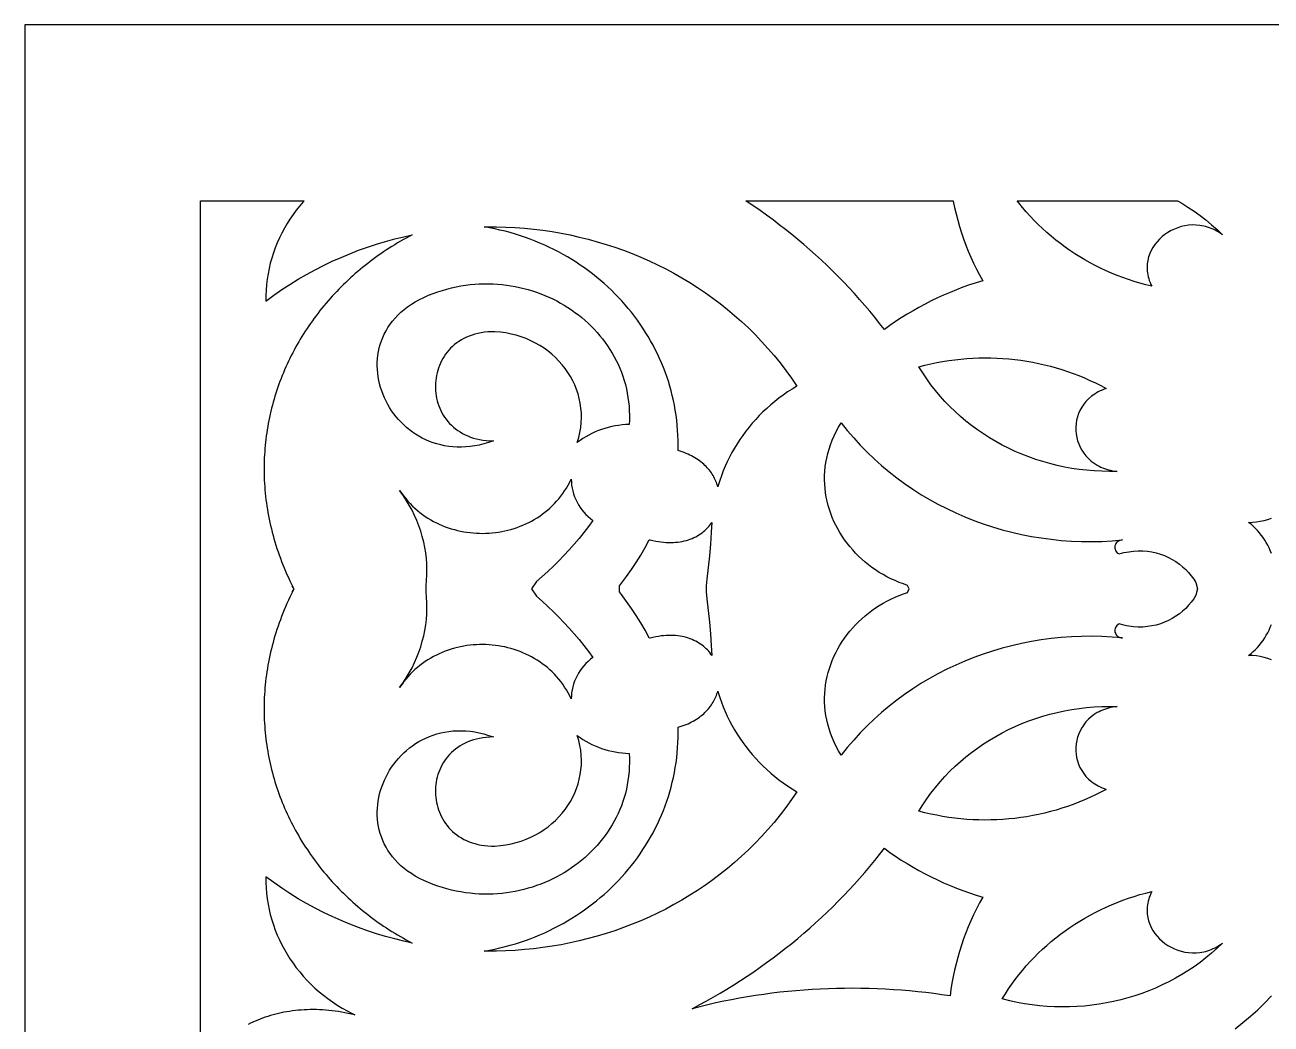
# Model space of a CAD drawing. Extents: x 2430 to 3430, y -1053 to 947.
# Drawn here: x 2429.6 to 2784.1, y 663.4 to 947.5 of the extents above; entities that cross this region are included whole.
import ezdxf

# ---------------------------------------------------------------- set-up
doc = ezdxf.new("R2010")
doc.units = 0
doc.layers.add('LAYER_1', color=18, linetype='CONTINUOUS')

msp = doc.modelspace()

# ---------------------------------------------------------------- linework, layer by layer
at = {"layer": 'LAYER_1'}
for points in [[(2429.56, -1052.54), (3429.56, -1052.54), (3429.56, 947.46), (2429.56, 947.46)], [(2693.66, 897.33), (2694.04, 895.52), (2694.47, 893.71), (2694.95, 891.92), (2695.47, 890.14), (2696.03, 888.37), (2696.63, 886.61), (2697.28, 884.87), (2697.97, 883.14), (2698.71, 881.43), (2699.49, 879.73), (2700.31, 878.04), (2701.17, 876.38), (2702.07, 874.73), (2700.18, 874.15), (2698.29, 873.53), (2696.43, 872.87), (2694.58, 872.17), (2692.76, 871.43), (2690.95, 870.66), (2689.16, 869.84), (2687.4, 868.99), (2685.65, 868.1), (2683.93, 867.17), (2682.23, 866.21), (2680.55, 865.21), (2678.9, 864.17), (2677.27, 863.1), (2675.67, 861.99), (2674.1, 860.85), (2672.73, 862.6), (2671.35, 864.33), (2669.93, 866.04), (2668.5, 867.73), (2667.04, 869.41), (2665.55, 871.06), (2664.05, 872.69), (2662.51, 874.31), (2660.96, 875.9), (2659.38, 877.47), (2657.78, 879.02), (2656.16, 880.55), (2654.52, 882.06), (2652.85, 883.55), (2651.16, 885.02), (2649.45, 886.46), (2647.72, 887.88), (2645.97, 889.28), (2644.19, 890.66), (2642.4, 892.02), (2640.59, 893.35), (2638.75, 894.66), (2636.9, 895.95), (2635.03, 897.21), (2634.64, 897.46), (2693.63, 897.46)], [(2758.68, 896.77), (2760.45, 895.67), (2762.19, 894.51), (2763.89, 893.29), (2765.55, 892.01), (2767.16, 890.67), (2768.73, 889.28), (2770.26, 887.83), (2769.74, 888.19), (2769.23, 888.53), (2768.7, 888.84), (2768.18, 889.12), (2767.65, 889.38), (2767.11, 889.61), (2766.58, 889.82), (2766.04, 890), (2765.49, 890.15), (2764.95, 890.28), (2763.87, 890.47), (2762.78, 890.57), (2761.71, 890.59), (2760.65, 890.51), (2759.6, 890.36), (2758.57, 890.12), (2757.57, 889.81), (2756.6, 889.43), (2755.67, 888.99), (2754.77, 888.47), (2753.92, 887.9), (2753.12, 887.27), (2752.38, 886.58), (2751.69, 885.84), (2751.06, 885.06), (2750.5, 884.23), (2750.02, 883.36), (2749.61, 882.45), (2749.28, 881.51), (2749.04, 880.53), (2748.89, 879.53), (2748.84, 878.51), (2748.88, 877.46), (2748.95, 876.94), (2749.03, 876.4), (2749.15, 875.87), (2749.29, 875.33), (2749.47, 874.78), (2749.67, 874.24), (2749.9, 873.69), (2750.16, 873.15), (2748.47, 873.57), (2746.8, 874.03), (2745.14, 874.52), (2743.51, 875.06), (2741.89, 875.63), (2740.29, 876.25), (2738.71, 876.89), (2737.15, 877.58), (2735.61, 878.3), (2734.09, 879.05), (2732.6, 879.84), (2731.13, 880.67), (2729.68, 881.53), (2728.26, 882.42), (2726.86, 883.34), (2725.49, 884.3), (2724.15, 885.29), (2722.83, 886.31), (2721.54, 887.36), (2720.28, 888.45), (2719.05, 889.56), (2717.85, 890.7), (2716.68, 891.87), (2715.54, 893.07), (2714.44, 894.3), (2713.36, 895.56), (2712.32, 896.84), (2711.84, 897.46), (2757.47, 897.46)], [(2563.76, 890.08), (2566.41, 890), (2569.05, 889.87), (2571.68, 889.67), (2574.31, 889.41), (2576.93, 889.09), (2579.54, 888.7), (2582.14, 888.25), (2584.72, 887.74), (2587.29, 887.17), (2589.84, 886.54), (2592.38, 885.84), (2594.9, 885.08), (2597.4, 884.27), (2599.88, 883.39), (2602.33, 882.45), (2604.76, 881.45), (2607.16, 880.4), (2609.54, 879.28), (2611.89, 878.1), (2614.2, 876.87), (2616.49, 875.57), (2618.74, 874.22), (2620.96, 872.8), (2623.15, 871.33), (2625.29, 869.8), (2627.4, 868.22), (2629.47, 866.57), (2631.49, 864.87), (2633.47, 863.11), (2635.41, 861.3), (2637.3, 859.42), (2639.15, 857.49), (2640.95, 855.51), (2642.69, 853.47), (2644.39, 851.37), (2646.03, 849.22), (2647.62, 847.01), (2649.15, 844.75), (2647.84, 843.94), (2646.56, 843.11), (2645.31, 842.24), (2644.09, 841.33), (2642.91, 840.4), (2641.76, 839.44), (2640.64, 838.45), (2639.55, 837.43), (2638.5, 836.39), (2637.49, 835.31), (2636.51, 834.21), (2635.57, 833.09), (2634.66, 831.94), (2633.79, 830.77), (2632.96, 829.57), (2632.17, 828.36), (2631.41, 827.12), (2630.7, 825.86), (2630.02, 824.59), (2629.38, 823.29), (2628.79, 821.98), (2628.23, 820.65), (2627.72, 819.3), (2627.25, 817.94), (2626.82, 816.56), (2626.71, 816.14), (2626.59, 816.55), (2626.46, 816.95), (2626.31, 817.36), (2626.15, 817.76), (2625.97, 818.16), (2625.78, 818.55), (2625.58, 818.95), (2625.35, 819.33), (2625.12, 819.72), (2624.87, 820.09), (2624.6, 820.46), (2624.32, 820.83), (2624.02, 821.19), (2623.71, 821.55), (2623.38, 821.89), (2623.04, 822.23), (2622.68, 822.57), (2622.3, 822.89), (2621.91, 823.21), (2621.51, 823.52), (2621.08, 823.82), (2620.65, 824.11), (2620.19, 824.39), (2619.72, 824.66), (2619.24, 824.92), (2618.73, 825.17), (2618.22, 825.41), (2617.68, 825.64), (2617.13, 825.86), (2616.56, 826.07), (2615.98, 826.26), (2615.38, 826.44), (2615.4, 827.9), (2615.39, 829.35), (2615.34, 830.8), (2615.26, 832.24), (2615.15, 833.67), (2615, 835.1), (2614.81, 836.51), (2614.6, 837.92), (2614.35, 839.31), (2614.07, 840.7), (2613.75, 842.08), (2613.4, 843.44), (2613.03, 844.8), (2612.62, 846.14), (2612.18, 847.47), (2611.71, 848.79), (2611.2, 850.1), (2610.67, 851.39), (2610.11, 852.67), (2609.52, 853.94), (2608.9, 855.19), (2608.26, 856.43), (2607.58, 857.65), (2606.88, 858.86), (2606.15, 860.05), (2605.39, 861.23), (2604.61, 862.39), (2603.8, 863.53), (2602.97, 864.66), (2602.11, 865.76), (2601.22, 866.85), (2600.31, 867.92), (2599.37, 868.98), (2598.42, 870.01), (2597.43, 871.02), (2596.43, 872.01), (2595.4, 872.99), (2594.34, 873.94), (2593.27, 874.87), (2592.17, 875.78), (2591.06, 876.66), (2589.92, 877.53), (2588.76, 878.37), (2587.58, 879.19), (2586.38, 879.98), (2585.16, 880.75), (2583.92, 881.5), (2582.66, 882.22), (2581.38, 882.92), (2580.08, 883.59), (2578.77, 884.23), (2577.44, 884.85), (2576.09, 885.44), (2574.72, 886.01), (2573.34, 886.54), (2571.94, 887.05), (2570.53, 887.53), (2569.1, 887.98), (2567.66, 888.41), (2566.2, 888.8), (2564.72, 889.16), (2563.23, 889.5), (2561.73, 889.8), (2560.22, 890.07), (2561.11, 890.08)], [(2562.74, 873.86), (2564.02, 873.78), (2565.3, 873.67), (2566.57, 873.52), (2567.83, 873.33), (2569.08, 873.11), (2570.32, 872.85), (2571.55, 872.56), (2572.77, 872.23), (2573.97, 871.86), (2575.15, 871.46), (2576.33, 871.03), (2577.48, 870.57), (2578.62, 870.07), (2579.75, 869.55), (2580.85, 868.99), (2581.93, 868.4), (2583, 867.78), (2584.04, 867.13), (2585.06, 866.45), (2586.06, 865.74), (2587.04, 865), (2587.99, 864.24), (2588.92, 863.45), (2589.82, 862.63), (2590.69, 861.79), (2591.54, 860.92), (2592.36, 860.03), (2593.15, 859.11), (2593.91, 858.17), (2594.64, 857.21), (2595.33, 856.22), (2596, 855.21), (2596.63, 854.18), (2597.23, 853.13), (2597.79, 852.06), (2598.32, 850.97), (2598.81, 849.85), (2599.26, 848.72), (2599.67, 847.57), (2600.05, 846.41), (2600.39, 845.22), (2600.68, 844.02), (2600.93, 842.8), (2601.14, 841.57), (2601.31, 840.32), (2601.44, 839.05), (2601.52, 837.78), (2601.55, 836.48), (2601.54, 835.18), (2601.48, 833.86), (2600.47, 833.82), (2599.46, 833.73), (2598.47, 833.61), (2597.48, 833.45), (2596.5, 833.26), (2595.54, 833.02), (2594.58, 832.75), (2593.64, 832.45), (2592.71, 832.11), (2591.8, 831.73), (2590.9, 831.32), (2590.02, 830.87), (2589.17, 830.39), (2588.33, 829.88), (2587.51, 829.33), (2586.72, 828.75), (2587.14, 830.16), (2587.47, 831.58), (2587.71, 832.99), (2587.86, 834.39), (2587.91, 835.79), (2587.88, 837.17), (2587.77, 838.54), (2587.57, 839.89), (2587.29, 841.23), (2586.94, 842.54), (2586.5, 843.83), (2586, 845.09), (2585.41, 846.31), (2584.76, 847.51), (2584.04, 848.67), (2583.26, 849.79), (2582.4, 850.87), (2581.49, 851.9), (2580.52, 852.89), (2579.49, 853.83), (2578.4, 854.72), (2577.25, 855.55), (2576.06, 856.32), (2574.81, 857.03), (2573.52, 857.68), (2572.18, 858.27), (2570.79, 858.78), (2569.37, 859.22), (2567.9, 859.59), (2566.4, 859.89), (2564.86, 860.1), (2563.28, 860.23), (2562.26, 860.22), (2561.26, 860.16), (2560.29, 860.07), (2559.36, 859.93), (2558.46, 859.75), (2557.59, 859.53), (2556.76, 859.28), (2555.95, 858.98), (2555.18, 858.66), (2554.44, 858.3), (2553.73, 857.91), (2553.06, 857.49), (2552.42, 857.04), (2551.81, 856.56), (2551.23, 856.06), (2550.68, 855.53), (2550.17, 854.98), (2549.68, 854.41), (2549.24, 853.82), (2548.82, 853.21), (2548.43, 852.58), (2548.08, 851.93), (2547.76, 851.27), (2547.48, 850.6), (2547.22, 849.92), (2547, 849.22), (2546.81, 848.52), (2546.65, 847.81), (2546.53, 847.09), (2546.43, 846.37), (2546.38, 845.64), (2546.35, 844.91), (2546.35, 844.19), (2546.39, 843.46), (2546.46, 842.74), (2546.57, 842.01), (2546.7, 841.3), (2546.87, 840.59), (2547.08, 839.89), (2547.31, 839.2), (2547.58, 838.52), (2547.88, 837.85), (2548.21, 837.2), (2548.58, 836.56), (2548.98, 835.94), (2549.41, 835.34), (2549.88, 834.75), (2550.37, 834.19), (2550.9, 833.65), (2551.47, 833.13), (2552.06, 832.64), (2552.69, 832.18), (2553.36, 831.74), (2554.05, 831.33), (2554.78, 830.95), (2555.55, 830.61), (2556.34, 830.3), (2557.17, 830.02), (2558.03, 829.78), (2558.93, 829.58), (2559.85, 829.42), (2560.81, 829.3), (2561.81, 829.22), (2562.84, 829.18), (2561.48, 828.72), (2560.14, 828.33), (2558.82, 828.01), (2557.52, 827.77), (2556.23, 827.58), (2554.97, 827.47), (2553.73, 827.41), (2552.5, 827.42), (2551.3, 827.49), (2550.13, 827.62), (2548.98, 827.8), (2547.85, 828.04), (2546.75, 828.33), (2545.68, 828.67), (2544.63, 829.06), (2543.61, 829.5), (2542.62, 829.98), (2541.66, 830.51), (2540.73, 831.07), (2539.84, 831.68), (2538.97, 832.33), (2538.14, 833.01), (2537.35, 833.73), (2536.58, 834.48), (2535.86, 835.26), (2535.17, 836.07), (2534.52, 836.91), (2533.9, 837.78), (2533.33, 838.66), (2532.8, 839.57), (2532.3, 840.5), (2531.85, 841.45), (2531.44, 842.41), (2531.08, 843.39), (2530.75, 844.38), (2530.48, 845.39), (2530.25, 846.4), (2530.06, 847.42), (2529.93, 848.44), (2529.84, 849.47), (2529.8, 850.5), (2529.81, 851.53), (2529.87, 852.56), (2529.99, 853.59), (2530.15, 854.61), (2530.37, 855.62), (2530.64, 856.63), (2530.97, 857.62), (2531.36, 858.6), (2531.8, 859.57), (2532.3, 860.52), (2532.85, 861.45), (2533.47, 862.37), (2534.14, 863.26), (2534.88, 864.13), (2535.68, 864.97), (2536.54, 865.78), (2537.46, 866.57), (2538.45, 867.33), (2539.5, 868.05), (2540.62, 868.74), (2541.81, 869.4), (2543.06, 870.01), (2544.38, 870.59), (2545.69, 871.1), (2547, 871.57), (2548.32, 872), (2549.63, 872.38), (2550.95, 872.72), (2552.27, 873.01), (2553.59, 873.26), (2554.9, 873.47), (2556.22, 873.63), (2557.53, 873.76), (2558.84, 873.84), (2560.14, 873.89), (2561.44, 873.89)], [(2704.39, 852.79), (2706.11, 852.74), (2707.82, 852.64), (2709.53, 852.5), (2711.23, 852.33), (2712.93, 852.11), (2714.62, 851.85), (2716.31, 851.56), (2717.98, 851.22), (2719.65, 850.84), (2721.31, 850.43), (2722.96, 849.97), (2724.6, 849.47), (2726.22, 848.94), (2727.83, 848.37), (2729.43, 847.75), (2731.02, 847.1), (2732.58, 846.41), (2734.14, 845.68), (2735.67, 844.91), (2737.19, 844.1), (2736.59, 843.89), (2736.01, 843.65), (2735.45, 843.4), (2734.92, 843.12), (2734.41, 842.84), (2733.92, 842.53), (2733.45, 842.21), (2733, 841.88), (2732.18, 841.17), (2731.44, 840.4), (2730.79, 839.6), (2730.22, 838.75), (2729.74, 837.87), (2729.34, 836.95), (2729.02, 836.02), (2728.79, 835.06), (2728.64, 834.1), (2728.56, 833.12), (2728.57, 832.15), (2728.66, 831.18), (2728.83, 830.21), (2729.07, 829.26), (2729.4, 828.33), (2729.79, 827.43), (2730.27, 826.56), (2730.82, 825.72), (2731.44, 824.93), (2732.14, 824.18), (2732.91, 823.48), (2733.76, 822.84), (2734.67, 822.27), (2735.16, 822.01), (2735.66, 821.77), (2736.18, 821.54), (2736.71, 821.33), (2737.27, 821.15), (2737.84, 820.98), (2738.43, 820.84), (2739.03, 820.72), (2739.66, 820.62), (2740.3, 820.54), (2738.11, 820.51), (2735.94, 820.55), (2733.78, 820.66), (2731.64, 820.84), (2729.51, 821.08), (2727.4, 821.39), (2725.3, 821.77), (2723.23, 822.22), (2721.18, 822.73), (2719.15, 823.3), (2717.15, 823.94), (2715.18, 824.63), (2713.23, 825.39), (2711.32, 826.21), (2709.43, 827.09), (2707.58, 828.03), (2705.77, 829.02), (2703.99, 830.07), (2702.25, 831.18), (2700.55, 832.34), (2698.89, 833.56), (2697.28, 834.83), (2695.71, 836.16), (2694.19, 837.53), (2692.72, 838.96), (2691.29, 840.43), (2689.92, 841.95), (2688.6, 843.53), (2687.34, 845.15), (2686.13, 846.81), (2684.99, 848.52), (2683.9, 850.28), (2685.58, 850.72), (2687.27, 851.11), (2688.97, 851.47), (2690.67, 851.78), (2692.38, 852.05), (2694.09, 852.28), (2695.81, 852.47), (2697.52, 852.61), (2699.24, 852.72), (2700.96, 852.78), (2702.68, 852.81)], [(2663.53, 832.19), (2665.35, 830.06), (2667.23, 828), (2669.18, 826.01), (2671.2, 824.08), (2673.27, 822.23), (2675.41, 820.44), (2677.6, 818.72), (2679.85, 817.08), (2682.15, 815.5), (2684.5, 814), (2686.9, 812.58), (2689.34, 811.23), (2691.84, 809.95), (2694.37, 808.76), (2696.94, 807.64), (2699.55, 806.6), (2702.2, 805.64), (2704.88, 804.75), (2707.6, 803.95), (2710.34, 803.24), (2713.11, 802.6), (2715.9, 802.05), (2718.72, 801.59), (2721.56, 801.21), (2724.41, 800.92), (2727.29, 800.71), (2730.17, 800.6), (2733.07, 800.57), (2735.98, 800.63), (2738.9, 800.79), (2741.83, 801.03), (2741.41, 800.99), (2741.03, 800.88), (2740.69, 800.72), (2740.4, 800.52), (2740.15, 800.28), (2739.95, 800), (2739.8, 799.7), (2739.7, 799.39), (2739.65, 799.06), (2739.65, 798.73), (2739.71, 798.4), (2739.82, 798.08), (2740, 797.78), (2740.23, 797.51), (2740.53, 797.27), (2740.89, 797.06), (2741.58, 797.26), (2742.26, 797.43), (2742.94, 797.58), (2743.62, 797.7), (2744.97, 797.87), (2746.3, 797.94), (2747.61, 797.93), (2748.91, 797.82), (2750.17, 797.63), (2751.4, 797.36), (2752.61, 797), (2753.77, 796.58), (2754.9, 796.08), (2755.98, 795.51), (2757.02, 794.88), (2758.01, 794.18), (2758.94, 793.43), (2759.82, 792.62), (2760.64, 791.76), (2761.4, 790.85), (2762.09, 789.89), (2762.71, 788.89), (2763.2, 787.1), (2762.71, 785.31), (2762.09, 784.32), (2761.4, 783.36), (2760.64, 782.45), (2759.82, 781.59), (2758.94, 780.78), (2758.01, 780.02), (2757.02, 779.33), (2755.98, 778.7), (2754.9, 778.13), (2753.77, 777.63), (2752.61, 777.2), (2751.4, 776.85), (2750.17, 776.58), (2748.91, 776.39), (2747.61, 776.28), (2746.3, 776.26), (2744.97, 776.34), (2743.62, 776.51), (2742.94, 776.63), (2742.26, 776.77), (2741.58, 776.95), (2740.89, 777.14), (2740.53, 776.94), (2740.23, 776.7), (2740, 776.42), (2739.82, 776.12), (2739.71, 775.81), (2739.65, 775.48), (2739.65, 775.15), (2739.7, 774.82), (2739.8, 774.5), (2739.95, 774.2), (2740.15, 773.93), (2740.4, 773.69), (2740.69, 773.48), (2741.03, 773.32), (2741.41, 773.22), (2741.83, 773.17), (2738.9, 773.42), (2735.98, 773.57), (2733.07, 773.64), (2730.17, 773.61), (2727.29, 773.49), (2724.41, 773.29), (2721.56, 773), (2718.72, 772.62), (2715.9, 772.15), (2713.11, 771.6), (2710.34, 770.97), (2707.6, 770.25), (2704.88, 769.45), (2702.2, 768.57), (2699.55, 767.61), (2696.94, 766.57), (2694.37, 765.45), (2691.84, 764.25), (2689.34, 762.98), (2686.9, 761.63), (2684.5, 760.2), (2682.15, 758.7), (2679.85, 757.13), (2677.6, 755.48), (2675.41, 753.77), (2673.27, 751.98), (2671.2, 750.12), (2669.18, 748.2), (2667.23, 746.2), (2665.35, 744.14), (2663.53, 742.02), (2661.79, 739.82), (2661.05, 741.07), (2660.38, 742.32), (2659.78, 743.58), (2659.24, 744.84), (2658.76, 746.1), (2658.34, 747.36), (2657.99, 748.62), (2657.69, 749.88), (2657.46, 751.14), (2657.28, 752.4), (2657.16, 753.64), (2657.09, 754.89), (2657.08, 756.12), (2657.12, 757.35), (2657.22, 758.57), (2657.36, 759.78), (2657.56, 760.98), (2657.81, 762.17), (2658.1, 763.34), (2658.45, 764.5), (2658.84, 765.64), (2659.27, 766.77), (2659.75, 767.88), (2660.28, 768.97), (2660.84, 770.04), (2661.45, 771.1), (2662.09, 772.12), (2662.78, 773.13), (2663.51, 774.11), (2664.27, 775.07), (2665.07, 776), (2665.9, 776.9), (2666.77, 777.78), (2667.67, 778.63), (2668.6, 779.44), (2669.57, 780.23), (2670.56, 780.98), (2671.59, 781.7), (2672.64, 782.38), (2673.72, 783.03), (2674.82, 783.64), (2675.95, 784.21), (2677.11, 784.75), (2678.28, 785.24), (2679.48, 785.7), (2680.7, 786.11), (2681.15, 787.1), (2680.7, 788.1), (2679.48, 788.51), (2678.28, 788.96), (2677.11, 789.46), (2675.95, 789.99), (2674.82, 790.57), (2673.72, 791.18), (2672.64, 791.82), (2671.59, 792.51), (2670.56, 793.23), (2669.57, 793.98), (2668.6, 794.76), (2667.67, 795.58), (2666.77, 796.43), (2665.9, 797.3), (2665.07, 798.21), (2664.27, 799.14), (2663.51, 800.09), (2662.78, 801.08), (2662.09, 802.08), (2661.45, 803.11), (2660.84, 804.16), (2660.28, 805.23), (2659.75, 806.32), (2659.27, 807.43), (2658.84, 808.56), (2658.45, 809.7), (2658.1, 810.86), (2657.81, 812.04), (2657.56, 813.22), (2657.36, 814.42), (2657.22, 815.63), (2657.12, 816.85), (2657.08, 818.08), (2657.09, 819.32), (2657.16, 820.56), (2657.28, 821.81), (2657.46, 823.06), (2657.69, 824.32), (2657.99, 825.58), (2658.34, 826.84), (2658.76, 828.1), (2659.24, 829.37), (2659.78, 830.62), (2660.38, 831.88), (2661.05, 833.13), (2661.79, 834.38)], [(2585.03, 817.5), (2585.11, 816.64), (2585.24, 815.8), (2585.43, 814.96), (2585.66, 814.14), (2585.94, 813.34), (2586.27, 812.55), (2586.65, 811.78), (2587.07, 811.03), (2587.53, 810.3), (2588.04, 809.6), (2588.58, 808.93), (2589.17, 808.3), (2589.8, 807.69), (2590.46, 807.12), (2591.16, 806.59), (2589.88, 804.86), (2588.56, 803.15), (2587.21, 801.48), (2585.81, 799.84), (2584.39, 798.22), (2582.93, 796.64), (2581.43, 795.08), (2579.9, 793.56), (2578.34, 792.07), (2576.75, 790.61), (2575.12, 789.18), (2573.68, 787.1), (2575.12, 785.02), (2576.75, 783.6), (2578.34, 782.14), (2579.9, 780.64), (2581.43, 779.12), (2582.93, 777.57), (2584.39, 775.98), (2585.81, 774.37), (2587.21, 772.73), (2588.56, 771.05), (2589.88, 769.35), (2591.16, 767.62), (2590.46, 767.09), (2589.8, 766.52), (2589.17, 765.91), (2588.58, 765.27), (2588.04, 764.6), (2587.53, 763.9), (2587.07, 763.18), (2586.65, 762.43), (2586.27, 761.66), (2585.94, 760.87), (2585.66, 760.06), (2585.43, 759.24), (2585.24, 758.41), (2585.11, 757.56), (2585.03, 756.71), (2585, 755.85), (2584.57, 756.73), (2584.11, 757.59), (2583.63, 758.42), (2583.12, 759.22), (2582.58, 760), (2582.02, 760.75), (2581.44, 761.48), (2580.83, 762.18), (2580.2, 762.86), (2579.55, 763.51), (2578.88, 764.13), (2578.2, 764.73), (2577.49, 765.31), (2576.76, 765.85), (2576.02, 766.38), (2575.26, 766.87), (2574.49, 767.34), (2573.7, 767.78), (2572.9, 768.2), (2572.09, 768.59), (2571.26, 768.96), (2570.42, 769.3), (2569.58, 769.61), (2568.72, 769.9), (2567.85, 770.16), (2566.98, 770.39), (2566.1, 770.6), (2565.21, 770.78), (2564.32, 770.93), (2563.43, 771.06), (2562.53, 771.16), (2561.62, 771.23), (2560.72, 771.27), (2559.81, 771.29), (2558.91, 771.29), (2558, 771.25), (2557.1, 771.19), (2556.19, 771.1), (2555.29, 770.98), (2554.4, 770.84), (2553.51, 770.67), (2552.62, 770.47), (2551.74, 770.24), (2550.87, 769.99), (2550, 769.71), (2549.14, 769.4), (2548.3, 769.07), (2547.46, 768.7), (2546.63, 768.31), (2545.82, 767.89), (2545.02, 767.44), (2544.23, 766.97), (2543.46, 766.47), (2542.7, 765.93), (2541.96, 765.38), (2541.23, 764.79), (2540.53, 764.17), (2539.84, 763.53), (2539.17, 762.86), (2538.52, 762.16), (2537.89, 761.43), (2537.29, 760.67), (2537.25, 760.62), (2538.05, 761.84), (2538.91, 763.26), (2539.69, 764.71), (2540.41, 766.17), (2541.07, 767.66), (2541.65, 769.16), (2542.17, 770.68), (2542.62, 772.21), (2543.01, 773.76), (2543.33, 775.31), (2543.58, 776.87), (2543.77, 778.44), (2543.89, 780.01), (2543.95, 781.58), (2543.93, 783.16), (2543.85, 784.73), (2543.72, 786.24), (2543.72, 787.1), (2543.72, 787.96), (2543.85, 789.48), (2543.93, 791.05), (2543.95, 792.62), (2543.89, 794.2), (2543.77, 795.77), (2543.58, 797.34), (2543.33, 798.9), (2543.01, 800.45), (2542.62, 801.99), (2542.17, 803.53), (2541.65, 805.04), (2541.07, 806.55), (2540.41, 808.03), (2539.69, 809.5), (2538.91, 810.95), (2538.05, 812.37), (2537.25, 813.59), (2537.29, 813.54), (2537.89, 812.78), (2538.52, 812.05), (2539.17, 811.35), (2539.84, 810.68), (2540.53, 810.03), (2541.23, 809.42), (2541.96, 808.83), (2542.7, 808.27), (2543.46, 807.74), (2544.23, 807.24), (2545.02, 806.76), (2545.82, 806.31), (2546.63, 805.89), (2547.46, 805.5), (2548.3, 805.14), (2549.14, 804.8), (2550, 804.5), (2550.87, 804.21), (2551.74, 803.96), (2552.62, 803.74), (2553.51, 803.54), (2554.4, 803.37), (2555.29, 803.22), (2556.19, 803.11), (2557.1, 803.02), (2558, 802.95), (2558.91, 802.92), (2559.81, 802.91), (2560.72, 802.93), (2561.62, 802.98), (2562.53, 803.05), (2563.43, 803.15), (2564.32, 803.28), (2565.21, 803.43), (2566.1, 803.61), (2566.98, 803.82), (2567.85, 804.05), (2568.72, 804.31), (2569.58, 804.6), (2570.42, 804.91), (2571.26, 805.25), (2572.09, 805.61), (2572.9, 806), (2573.7, 806.42), (2574.49, 806.86), (2575.26, 807.33), (2576.02, 807.83), (2576.76, 808.35), (2577.49, 808.9), (2578.2, 809.47), (2578.88, 810.07), (2579.55, 810.7), (2580.2, 811.35), (2580.83, 812.02), (2581.44, 812.73), (2582.02, 813.45), (2582.58, 814.21), (2583.12, 814.99), (2583.63, 815.79), (2584.11, 816.62), (2584.57, 817.47), (2585, 818.35)], [(2537.13, 813.77), (2537.25, 813.59), (2536.7, 814.32), (2536.14, 815.14)], [(2624.83, 803.21), (2624.58, 799.88), (2624.29, 796.55), (2623.97, 793.22), (2623.61, 789.9), (2623.39, 787.96), (2623.39, 787.1), (2623.39, 786.24), (2623.61, 784.3), (2623.97, 780.98), (2624.29, 777.66), (2624.58, 774.33), (2624.83, 771), (2625.02, 768.19), (2624.73, 768.59), (2624.43, 768.99), (2624.1, 769.37), (2623.76, 769.75), (2623.4, 770.11), (2623.02, 770.46), (2622.63, 770.79), (2622.21, 771.11), (2621.78, 771.42), (2621.34, 771.71), (2620.88, 771.99), (2620.4, 772.25), (2619.9, 772.49), (2619.39, 772.72), (2618.86, 772.93), (2618.31, 773.11), (2617.75, 773.28), (2617.17, 773.44), (2616.58, 773.57), (2615.97, 773.67), (2615.34, 773.76), (2614.7, 773.83), (2614.05, 773.87), (2613.37, 773.89), (2612.69, 773.89), (2611.99, 773.86), (2611.27, 773.81), (2610.54, 773.73), (2609.79, 773.62), (2609.03, 773.49), (2608.25, 773.33), (2607.46, 773.15), (2607.13, 773.18), (2605.99, 775.34), (2604.78, 777.47), (2603.51, 779.54), (2602.17, 781.58), (2600.76, 783.56), (2599.29, 785.5), (2598.68, 786.24), (2598.68, 787.1), (2598.68, 787.96), (2599.29, 788.71), (2600.76, 790.65), (2602.17, 792.63), (2603.51, 794.66), (2604.78, 796.74), (2605.99, 798.86), (2607.13, 801.03), (2607.46, 801.06), (2608.25, 800.87), (2609.03, 800.71), (2609.79, 800.58), (2610.54, 800.48), (2611.27, 800.4), (2611.99, 800.35), (2612.69, 800.32), (2613.37, 800.31), (2614.05, 800.33), (2614.7, 800.38), (2615.34, 800.44), (2615.97, 800.53), (2616.58, 800.64), (2617.17, 800.77), (2617.75, 800.92), (2618.31, 801.09), (2618.86, 801.28), (2619.39, 801.49), (2619.9, 801.71), (2620.4, 801.96), (2620.88, 802.22), (2621.34, 802.49), (2621.78, 802.79), (2622.21, 803.09), (2622.63, 803.41), (2623.02, 803.75), (2623.4, 804.1), (2623.76, 804.46), (2624.1, 804.83), (2624.43, 805.22), (2624.73, 805.61), (2625.02, 806.02)], [(2537.13, 760.44), (2536.14, 759.07), (2536.7, 759.88), (2537.25, 760.62)], [(2626.82, 757.64), (2627.25, 756.27), (2627.72, 754.91), (2628.23, 753.56), (2628.79, 752.23), (2629.38, 750.92), (2630.02, 749.62), (2630.7, 748.34), (2631.41, 747.09), (2632.17, 745.85), (2632.96, 744.63), (2633.79, 743.44), (2634.66, 742.27), (2635.57, 741.12), (2636.51, 739.99), (2637.49, 738.89), (2638.5, 737.82), (2639.55, 736.77), (2640.64, 735.75), (2641.76, 734.76), (2642.91, 733.8), (2644.09, 732.87), (2645.31, 731.97), (2646.56, 731.1), (2647.84, 730.26), (2649.15, 729.46), (2647.62, 727.2), (2646.03, 724.99), (2644.39, 722.84), (2642.69, 720.74), (2640.95, 718.7), (2639.15, 716.71), (2637.3, 714.78), (2635.41, 712.91), (2633.47, 711.09), (2631.49, 709.33), (2629.47, 707.63), (2627.4, 705.99), (2625.29, 704.4), (2623.15, 702.87), (2620.96, 701.4), (2618.74, 699.99), (2616.49, 698.63), (2614.2, 697.34), (2611.89, 696.1), (2609.54, 694.93), (2607.16, 693.81), (2604.76, 692.75), (2602.33, 691.75), (2599.88, 690.82), (2597.4, 689.94), (2594.9, 689.12), (2592.38, 688.37), (2589.84, 687.67), (2587.29, 687.04), (2584.72, 686.46), (2582.14, 685.95), (2579.54, 685.51), (2576.93, 685.12), (2574.31, 684.8), (2571.68, 684.54), (2569.05, 684.34), (2566.41, 684.2), (2563.76, 684.13), (2561.11, 684.12), (2560.22, 684.14), (2561.73, 684.41), (2563.23, 684.71), (2564.72, 685.04), (2566.2, 685.41), (2567.66, 685.8), (2569.1, 686.22), (2570.53, 686.67), (2571.94, 687.15), (2573.34, 687.66), (2574.72, 688.2), (2576.09, 688.76), (2577.44, 689.35), (2578.77, 689.97), (2580.08, 690.62), (2581.38, 691.29), (2582.66, 691.98), (2583.92, 692.71), (2585.16, 693.45), (2586.38, 694.22), (2587.58, 695.02), (2588.76, 695.84), (2589.92, 696.68), (2591.06, 697.54), (2592.17, 698.43), (2593.27, 699.34), (2594.34, 700.27), (2595.4, 701.22), (2596.43, 702.19), (2597.43, 703.18), (2598.42, 704.2), (2599.37, 705.23), (2600.31, 706.28), (2601.22, 707.35), (2602.11, 708.44), (2602.97, 709.55), (2603.8, 710.68), (2604.61, 711.82), (2605.39, 712.98), (2606.15, 714.15), (2606.88, 715.35), (2607.58, 716.55), (2608.26, 717.78), (2608.9, 719.01), (2609.52, 720.27), (2610.11, 721.53), (2610.67, 722.81), (2611.2, 724.11), (2611.71, 725.42), (2612.18, 726.73), (2612.62, 728.07), (2613.03, 729.41), (2613.4, 730.76), (2613.75, 732.13), (2614.07, 733.51), (2614.35, 734.89), (2614.6, 736.29), (2614.81, 737.69), (2615, 739.11), (2615.15, 740.53), (2615.26, 741.96), (2615.34, 743.4), (2615.39, 744.85), (2615.4, 746.3), (2615.38, 747.77), (2615.98, 747.95), (2616.56, 748.14), (2617.13, 748.35), (2617.68, 748.56), (2618.22, 748.79), (2618.73, 749.03), (2619.24, 749.28), (2619.72, 749.54), (2620.19, 749.82), (2620.65, 750.1), (2621.08, 750.39), (2621.51, 750.69), (2621.91, 751), (2622.3, 751.31), (2622.68, 751.64), (2623.04, 751.97), (2623.38, 752.31), (2623.71, 752.66), (2624.02, 753.01), (2624.32, 753.37), (2624.6, 753.74), (2624.87, 754.11), (2625.12, 754.49), (2625.35, 754.87), (2625.58, 755.26), (2625.78, 755.65), (2625.97, 756.05), (2626.15, 756.44), (2626.31, 756.85), (2626.46, 757.25), (2626.59, 757.66), (2626.71, 758.07)], [(2740.3, 753.66), (2739.66, 753.59), (2739.03, 753.49), (2738.43, 753.37), (2737.84, 753.22), (2737.27, 753.06), (2736.71, 752.87), (2736.18, 752.67), (2735.66, 752.44), (2735.16, 752.2), (2734.67, 751.94), (2733.76, 751.36), (2732.91, 750.72), (2732.14, 750.03), (2731.44, 749.28), (2730.82, 748.48), (2730.27, 747.65), (2729.79, 746.78), (2729.4, 745.87), (2729.07, 744.94), (2728.83, 743.99), (2728.66, 743.03), (2728.57, 742.06), (2728.56, 741.08), (2728.64, 740.11), (2728.79, 739.14), (2729.02, 738.19), (2729.34, 737.25), (2729.74, 736.34), (2730.22, 735.46), (2730.79, 734.61), (2731.44, 733.8), (2732.18, 733.04), (2733, 732.33), (2733.45, 731.99), (2733.92, 731.67), (2734.41, 731.37), (2734.92, 731.08), (2735.45, 730.81), (2736.01, 730.56), (2736.59, 730.32), (2737.19, 730.1), (2735.67, 729.3), (2734.14, 728.53), (2732.58, 727.8), (2731.02, 727.11), (2729.43, 726.45), (2727.83, 725.84), (2726.22, 725.27), (2724.6, 724.73), (2722.96, 724.24), (2721.31, 723.78), (2719.65, 723.36), (2717.98, 722.99), (2716.31, 722.65), (2714.62, 722.35), (2712.93, 722.1), (2711.23, 721.88), (2709.53, 721.7), (2707.82, 721.56), (2706.11, 721.47), (2704.39, 721.41), (2702.68, 721.4), (2700.96, 721.42), (2699.24, 721.49), (2697.52, 721.59), (2695.81, 721.74), (2694.09, 721.93), (2692.38, 722.16), (2690.67, 722.43), (2688.97, 722.74), (2687.27, 723.09), (2685.58, 723.49), (2683.9, 723.92), (2684.99, 725.68), (2686.13, 727.39), (2687.34, 729.06), (2688.6, 730.68), (2689.92, 732.25), (2691.29, 733.78), (2692.72, 735.25), (2694.19, 736.68), (2695.71, 738.05), (2697.28, 739.37), (2698.89, 740.64), (2700.55, 741.86), (2702.25, 743.02), (2703.99, 744.13), (2705.77, 745.18), (2707.58, 746.18), (2709.43, 747.12), (2711.32, 747.99), (2713.23, 748.81), (2715.18, 749.57), (2717.15, 750.27), (2719.15, 750.91), (2721.18, 751.48), (2723.23, 751.99), (2725.3, 752.43), (2727.4, 752.81), (2729.51, 753.12), (2731.64, 753.37), (2733.78, 753.55), (2735.94, 753.66), (2738.11, 753.69)], [(2554.97, 746.74), (2556.23, 746.62), (2557.52, 746.44), (2558.82, 746.19), (2560.14, 745.87), (2561.48, 745.48), (2562.84, 745.02), (2561.81, 744.99), (2560.81, 744.91), (2559.85, 744.79), (2558.93, 744.62), (2558.03, 744.42), (2557.17, 744.18), (2556.34, 743.91), (2555.55, 743.6), (2554.78, 743.25), (2554.05, 742.88), (2553.36, 742.47), (2552.69, 742.03), (2552.06, 741.57), (2551.47, 741.07), (2550.9, 740.56), (2550.37, 740.02), (2549.88, 739.45), (2549.41, 738.87), (2548.98, 738.26), (2548.58, 737.64), (2548.21, 737.01), (2547.88, 736.35), (2547.58, 735.68), (2547.31, 735), (2547.08, 734.31), (2546.87, 733.61), (2546.7, 732.91), (2546.57, 732.19), (2546.46, 731.47), (2546.39, 730.75), (2546.35, 730.02), (2546.35, 729.29), (2546.38, 728.57), (2546.43, 727.84), (2546.53, 727.12), (2546.65, 726.4), (2546.81, 725.69), (2547, 724.99), (2547.22, 724.29), (2547.48, 723.61), (2547.76, 722.93), (2548.08, 722.27), (2548.43, 721.63), (2548.82, 721), (2549.24, 720.39), (2549.68, 719.8), (2550.17, 719.22), (2550.68, 718.67), (2551.23, 718.15), (2551.81, 717.64), (2552.42, 717.17), (2553.06, 716.72), (2553.73, 716.3), (2554.44, 715.91), (2555.18, 715.55), (2555.95, 715.22), (2556.76, 714.93), (2557.59, 714.68), (2558.46, 714.46), (2559.36, 714.28), (2560.29, 714.14), (2561.26, 714.04), (2562.26, 713.99), (2563.28, 713.98), (2564.86, 714.11), (2566.4, 714.32), (2567.9, 714.61), (2569.37, 714.98), (2570.79, 715.42), (2572.18, 715.94), (2573.52, 716.52), (2574.81, 717.17), (2576.06, 717.88), (2577.25, 718.66), (2578.4, 719.49), (2579.49, 720.38), (2580.52, 721.31), (2581.49, 722.3), (2582.4, 723.34), (2583.26, 724.42), (2584.04, 725.54), (2584.76, 726.7), (2585.41, 727.89), (2586, 729.12), (2586.5, 730.38), (2586.94, 731.67), (2587.29, 732.98), (2587.57, 734.31), (2587.77, 735.67), (2587.88, 737.04), (2587.91, 738.42), (2587.86, 739.82), (2587.71, 741.22), (2587.47, 742.63), (2587.14, 744.04), (2586.72, 745.46), (2587.51, 744.88), (2588.33, 744.33), (2589.17, 743.82), (2590.02, 743.34), (2590.9, 742.89), (2591.8, 742.48), (2592.71, 742.1), (2593.64, 741.76), (2594.58, 741.45), (2595.54, 741.18), (2596.5, 740.95), (2597.48, 740.75), (2598.47, 740.59), (2599.46, 740.47), (2600.47, 740.39), (2601.48, 740.34), (2601.54, 739.03), (2601.55, 737.72), (2601.52, 736.43), (2601.44, 735.15), (2601.31, 733.89), (2601.14, 732.64), (2600.93, 731.4), (2600.68, 730.19), (2600.39, 728.98), (2600.05, 727.8), (2599.67, 726.63), (2599.26, 725.48), (2598.81, 724.35), (2598.32, 723.24), (2597.79, 722.15), (2597.23, 721.07), (2596.63, 720.02), (2596, 718.99), (2595.33, 717.98), (2594.64, 717), (2593.91, 716.03), (2593.15, 715.09), (2592.36, 714.17), (2591.54, 713.28), (2590.69, 712.41), (2589.82, 711.57), (2588.92, 710.76), (2587.99, 709.97), (2587.04, 709.2), (2586.06, 708.47), (2585.06, 707.76), (2584.04, 707.08), (2583, 706.43), (2581.93, 705.81), (2580.85, 705.22), (2579.75, 704.66), (2578.62, 704.13), (2577.48, 703.64), (2576.33, 703.17), (2575.15, 702.74), (2573.97, 702.34), (2572.77, 701.98), (2571.55, 701.65), (2570.32, 701.35), (2569.08, 701.1), (2567.83, 700.87), (2566.57, 700.69), (2565.3, 700.54), (2564.02, 700.42), (2562.74, 700.35), (2561.44, 700.31), (2560.14, 700.32), (2558.84, 700.36), (2557.53, 700.45), (2556.22, 700.57), (2554.9, 700.74), (2553.59, 700.95), (2552.27, 701.2), (2550.95, 701.49), (2549.63, 701.83), (2548.32, 702.21), (2547, 702.63), (2545.69, 703.1), (2544.38, 703.62), (2543.06, 704.19), (2541.81, 704.81), (2540.62, 705.46), (2539.5, 706.15), (2538.45, 706.88), (2537.46, 707.63), (2536.54, 708.42), (2535.68, 709.24), (2534.88, 710.08), (2534.14, 710.95), (2533.47, 711.84), (2532.85, 712.75), (2532.3, 713.69), (2531.8, 714.64), (2531.36, 715.6), (2530.97, 716.59), (2530.64, 717.58), (2530.37, 718.58), (2530.15, 719.6), (2529.99, 720.62), (2529.87, 721.64), (2529.81, 722.67), (2529.8, 723.7), (2529.84, 724.74), (2529.93, 725.76), (2530.06, 726.79), (2530.25, 727.81), (2530.48, 728.82), (2530.75, 729.82), (2531.08, 730.81), (2531.44, 731.79), (2531.85, 732.76), (2532.3, 733.7), (2532.8, 734.63), (2533.33, 735.54), (2533.9, 736.43), (2534.52, 737.29), (2535.17, 738.13), (2535.86, 738.94), (2536.58, 739.72), (2537.35, 740.48), (2538.14, 741.19), (2538.97, 741.88), (2539.84, 742.52), (2540.73, 743.13), (2541.66, 743.7), (2542.62, 744.23), (2543.61, 744.71), (2544.63, 745.15), (2545.68, 745.54), (2546.75, 745.88), (2547.85, 746.17), (2548.98, 746.41), (2550.13, 746.59), (2551.3, 746.72), (2552.5, 746.78), (2553.73, 746.79)], [(2675.67, 712.21), (2677.27, 711.11), (2678.9, 710.03), (2680.55, 709), (2682.23, 708), (2683.93, 707.03), (2685.65, 706.11), (2687.4, 705.22), (2689.16, 704.36), (2690.95, 703.55), (2692.76, 702.77), (2694.58, 702.04), (2696.43, 701.34), (2698.29, 700.68), (2700.18, 700.06), (2702.07, 699.48), (2701.17, 697.83), (2700.31, 696.16), (2699.49, 694.48), (2698.71, 692.78), (2697.97, 691.06), (2697.28, 689.34), (2696.63, 687.59), (2696.03, 685.83), (2695.47, 684.06), (2694.95, 682.28), (2694.47, 680.49), (2694.04, 678.69), (2693.66, 676.87), (2693.32, 675.05), (2693.02, 673.22), (2692.77, 671.39), (2690.48, 671.73), (2688.18, 672.04), (2685.88, 672.32), (2683.58, 672.57), (2681.28, 672.8), (2678.97, 672.99), (2676.66, 673.16), (2674.35, 673.29), (2672.04, 673.4), (2669.72, 673.48), (2667.41, 673.53), (2665.1, 673.55), (2662.78, 673.54), (2660.47, 673.5), (2658.16, 673.43), (2655.85, 673.34), (2653.54, 673.21), (2651.23, 673.05), (2648.93, 672.87), (2646.63, 672.65), (2644.33, 672.41), (2642.04, 672.13), (2639.75, 671.83), (2637.46, 671.5), (2635.18, 671.13), (2632.91, 670.74), (2630.63, 670.32), (2628.37, 669.86), (2626.11, 669.38), (2623.86, 668.87), (2621.61, 668.33), (2619.37, 667.76), (2621.39, 668.82), (2623.4, 669.92), (2625.38, 671.04), (2627.35, 672.18), (2629.3, 673.35), (2631.22, 674.54), (2633.14, 675.76), (2635.03, 676.99), (2636.9, 678.26), (2638.75, 679.54), (2640.59, 680.85), (2642.4, 682.19), (2644.19, 683.54), (2645.97, 684.92), (2647.72, 686.32), (2649.45, 687.74), (2651.16, 689.19), (2652.85, 690.66), (2654.52, 692.14), (2656.16, 693.65), (2657.78, 695.18), (2659.38, 696.73), (2660.96, 698.31), (2662.51, 699.9), (2664.05, 701.51), (2665.55, 703.15), (2667.04, 704.8), (2668.5, 706.47), (2669.93, 708.16), (2671.35, 709.88), (2672.73, 711.61), (2674.1, 713.36)], [(2749.9, 700.51), (2749.67, 699.97), (2749.47, 699.42), (2749.29, 698.88), (2749.15, 698.34), (2749.03, 697.8), (2748.95, 697.27), (2748.88, 696.74), (2748.84, 695.7), (2748.89, 694.67), (2749.04, 693.67), (2749.28, 692.7), (2749.61, 691.76), (2750.02, 690.85), (2750.5, 689.98), (2751.06, 689.15), (2751.69, 688.36), (2752.38, 687.63), (2753.12, 686.94), (2753.92, 686.31), (2754.77, 685.73), (2755.67, 685.22), (2756.6, 684.77), (2757.57, 684.39), (2758.57, 684.08), (2759.6, 683.85), (2760.65, 683.69), (2761.71, 683.62), (2762.78, 683.63), (2763.87, 683.73), (2764.95, 683.92), (2765.49, 684.05), (2766.04, 684.21), (2766.58, 684.39), (2767.11, 684.6), (2767.65, 684.83), (2768.18, 685.08), (2768.7, 685.37), (2769.23, 685.68), (2769.74, 686.01), (2770.26, 686.38), (2768.73, 684.93), (2767.16, 683.53), (2765.55, 682.2), (2763.89, 680.92), (2762.19, 679.7), (2760.45, 678.54), (2758.68, 677.44), (2756.87, 676.4), (2755.03, 675.42), (2753.15, 674.5), (2751.25, 673.64), (2749.32, 672.84), (2747.36, 672.1), (2745.38, 671.43), (2743.38, 670.82), (2741.35, 670.28), (2739.31, 669.79), (2737.25, 669.38), (2735.17, 669.02), (2733.08, 668.74), (2730.98, 668.52), (2728.87, 668.36), (2726.75, 668.27), (2724.63, 668.25), (2722.5, 668.3), (2720.37, 668.41), (2718.24, 668.6), (2716.11, 668.85), (2713.98, 669.17), (2711.86, 669.56), (2709.75, 670.03), (2707.64, 670.56), (2708.51, 671.97), (2709.41, 673.36), (2710.34, 674.72), (2711.31, 676.06), (2712.32, 677.37), (2713.36, 678.65), (2714.44, 679.91), (2715.54, 681.13), (2716.68, 682.33), (2717.85, 683.5), (2719.05, 684.65), (2720.28, 685.76), (2721.54, 686.84), (2722.83, 687.89), (2724.15, 688.92), (2725.49, 689.9), (2726.86, 690.86), (2728.26, 691.79), (2729.68, 692.68), (2731.13, 693.54), (2732.6, 694.36), (2734.09, 695.15), (2735.61, 695.91), (2737.15, 696.63), (2738.71, 697.31), (2740.29, 697.96), (2741.89, 698.57), (2743.51, 699.15), (2745.14, 699.68), (2746.8, 700.18), (2748.47, 700.64), (2750.16, 701.06)]]:
    msp.add_lwpolyline(points, close=True, dxfattribs=at)
for points in [[(2479.56, 651.15), (2479.56, 787.1), (2479.56, 897.46), (2508.99, 897.46), (2508.75, 897.2), (2507.73, 896.01), (2506.77, 894.8), (2505.85, 893.55), (2504.97, 892.27), (2504.15, 890.97), (2503.37, 889.64), (2502.64, 888.28), (2501.97, 886.91), (2501.34, 885.51), (2500.77, 884.08), (2500.25, 882.64), (2499.79, 881.18), (2499.37, 879.7), (2499.02, 878.21), (2498.72, 876.7), (2498.48, 875.17), (2498.29, 873.63), (2498.16, 872.08), (2498.1, 870.52), (2498.09, 868.96), (2500.35, 870.61), (2502.64, 872.2), (2504.97, 873.71), (2507.32, 875.16), (2509.7, 876.54), (2512.11, 877.85), (2514.55, 879.1), (2517.01, 880.27), (2519.49, 881.38), (2521.99, 882.42), (2524.51, 883.39), (2527.05, 884.3), (2529.61, 885.14), (2532.19, 885.91), (2534.77, 886.62), (2537.37, 887.26), (2539.75, 887.78), (2538.9, 887.34), (2538.07, 886.88), (2537.24, 886.42), (2536.41, 885.95), (2535.6, 885.47), (2534.79, 884.99), (2533.98, 884.49), (2533.19, 883.99), (2532.4, 883.48), (2531.62, 882.96), (2530.85, 882.43), (2530.08, 881.89), (2529.33, 881.35), (2528.58, 880.8), (2527.83, 880.24), (2527.1, 879.68), (2526.37, 879.11), (2525.65, 878.53), (2524.94, 877.94), (2524.23, 877.35), (2523.54, 876.75), (2522.85, 876.14), (2522.17, 875.52), (2521.5, 874.9), (2520.83, 874.27), (2520.17, 873.64), (2519.53, 872.99), (2518.89, 872.35), (2518.26, 871.69), (2517.63, 871.03), (2517.02, 870.36), (2516.41, 869.69), (2515.82, 869.01), (2515.23, 868.32), (2514.65, 867.63), (2514.07, 866.93), (2513.51, 866.23), (2512.96, 865.52), (2512.41, 864.8), (2511.88, 864.08), (2511.35, 863.35), (2510.83, 862.62), (2510.32, 861.88), (2509.82, 861.14), (2509.33, 860.39), (2508.85, 859.64), (2508.38, 858.88), (2507.91, 858.12), (2507.46, 857.35), (2507.02, 856.58), (2506.58, 855.8), (2506.16, 855.02), (2505.74, 854.23), (2505.33, 853.44), (2504.94, 852.64), (2504.55, 851.84), (2504.18, 851.03), (2503.81, 850.22), (2503.45, 849.41), (2503.11, 848.59), (2502.77, 847.77), (2502.44, 846.95), (2502.13, 846.12), (2501.82, 845.28), (2501.52, 844.45), (2501.24, 843.61), (2500.96, 842.76), (2500.7, 841.91), (2500.44, 841.06), (2500.2, 840.21), (2499.96, 839.35), (2499.74, 838.49), (2499.53, 837.63), (2499.33, 836.76), (2499.14, 835.89), (2498.96, 835.02), (2498.79, 834.14), (2498.63, 833.26), (2498.48, 832.38), (2498.35, 831.5), (2498.22, 830.61), (2498.11, 829.72), (2498.01, 828.83), (2497.91, 827.94), (2497.83, 827.04), (2497.77, 826.15), (2497.71, 825.25), (2497.66, 824.35), (2497.63, 823.44), (2497.61, 822.54), (2497.59, 821.63), (2497.6, 820.72), (2497.61, 819.81), (2497.63, 818.9), (2497.67, 817.99), (2497.72, 817.07), (2497.78, 816.16), (2497.85, 815.24), (2497.93, 814.32), (2498.03, 813.4), (2498.14, 812.48), (2498.26, 811.56), (2498.39, 810.64), (2498.54, 809.72), (2498.69, 808.8), (2498.86, 807.87), (2499.05, 806.95), (2499.24, 806.02), (2499.45, 805.1), (2499.67, 804.17), (2499.9, 803.25), (2500.15, 802.32), (2500.4, 801.4), (2500.68, 800.47), (2500.96, 799.55), (2501.26, 798.62), (2501.57, 797.7), (2501.89, 796.77), (2502.23, 795.85), (2502.58, 794.92), (2502.94, 794), (2503.32, 793.08), (2503.71, 792.15), (2504.11, 791.23), (2504.53, 790.31), (2504.96, 789.39), (2505.4, 788.47), (2505.86, 787.56), (2505.61, 787.96), (2505.83, 787.56), (2506.08, 787.1), (2505.83, 786.64), (2505.61, 786.24), (2505.86, 786.65), (2505.4, 785.73), (2504.96, 784.81), (2504.53, 783.89), (2504.11, 782.97), (2503.71, 782.05), (2503.32, 781.13), (2502.94, 780.21), (2502.58, 779.28), (2502.23, 778.36), (2501.89, 777.43), (2501.57, 776.51), (2501.26, 775.58), (2500.96, 774.66), (2500.68, 773.73), (2500.4, 772.81), (2500.15, 771.88), (2499.9, 770.96), (2499.67, 770.03), (2499.45, 769.11), (2499.24, 768.18), (2499.05, 767.26), (2498.86, 766.33), (2498.69, 765.41), (2498.54, 764.49), (2498.39, 763.56), (2498.26, 762.64), (2498.14, 761.72), (2498.03, 760.8), (2497.93, 759.88), (2497.85, 758.96), (2497.78, 758.05), (2497.72, 757.13), (2497.67, 756.22), (2497.63, 755.3), (2497.61, 754.39), (2497.6, 753.48), (2497.59, 752.57), (2497.61, 751.67), (2497.63, 750.76), (2497.66, 749.86), (2497.71, 748.96), (2497.77, 748.06), (2497.83, 747.16), (2497.91, 746.27), (2498.01, 745.37), (2498.11, 744.48), (2498.22, 743.59), (2498.35, 742.71), (2498.48, 741.82), (2498.63, 740.94), (2498.79, 740.06), (2498.96, 739.19), (2499.14, 738.32), (2499.33, 737.45), (2499.53, 736.58), (2499.74, 735.72), (2499.96, 734.85), (2500.2, 734), (2500.44, 733.14), (2500.7, 732.29), (2500.96, 731.44), (2501.24, 730.6), (2501.52, 729.76), (2501.82, 728.92), (2502.13, 728.09), (2502.44, 727.26), (2502.77, 726.43), (2503.11, 725.61), (2503.45, 724.79), (2503.81, 723.98), (2504.18, 723.17), (2504.55, 722.37), (2504.94, 721.57), (2505.33, 720.77), (2505.74, 719.98), (2506.16, 719.19), (2506.58, 718.41), (2507.02, 717.63), (2507.46, 716.86), (2507.91, 716.09), (2508.38, 715.32), (2508.85, 714.57), (2509.33, 713.81), (2509.82, 713.07), (2510.32, 712.32), (2510.83, 711.58), (2511.35, 710.85), (2511.88, 710.13), (2512.41, 709.4), (2512.96, 708.69), (2513.51, 707.98), (2514.07, 707.28), (2514.65, 706.58), (2515.23, 705.89), (2515.82, 705.2), (2516.41, 704.52), (2517.02, 703.84), (2517.63, 703.18), (2518.26, 702.52), (2518.89, 701.86), (2519.53, 701.21), (2520.17, 700.57), (2520.83, 699.93), (2521.5, 699.31), (2522.17, 698.68), (2522.85, 698.07), (2523.54, 697.46), (2524.23, 696.86), (2524.94, 696.27), (2525.65, 695.68), (2526.37, 695.1), (2527.1, 694.53), (2527.83, 693.96), (2528.58, 693.4), (2529.33, 692.85), (2530.08, 692.31), (2530.85, 691.78), (2531.62, 691.25), (2532.4, 690.73), (2533.19, 690.22), (2533.98, 689.72), (2534.79, 689.22), (2535.6, 688.73), (2536.41, 688.25), (2537.24, 687.78), (2538.07, 687.32), (2538.9, 686.87), (2539.75, 686.42), (2537.37, 686.95), (2534.77, 687.59), (2532.19, 688.29), (2529.61, 689.07), (2527.05, 689.91), (2524.51, 690.81), (2521.99, 691.79), (2519.49, 692.83), (2517.01, 693.93), (2514.55, 695.11), (2512.11, 696.35), (2509.7, 697.66), (2507.32, 699.04), (2504.97, 700.49), (2502.64, 702.01), (2500.35, 703.59), (2498.09, 705.25), (2498.1, 703.68), (2498.16, 702.12), (2498.29, 700.57), (2498.48, 699.04), (2498.72, 697.51), (2499.02, 696), (2499.37, 694.5), (2499.79, 693.03), (2500.25, 691.56), (2500.77, 690.12), (2501.34, 688.7), (2501.97, 687.3), (2502.64, 685.92), (2503.37, 684.57), (2504.15, 683.24), (2504.97, 681.93), (2505.85, 680.66), (2506.77, 679.41), (2507.73, 678.19), (2508.75, 677.01), (2509.81, 675.85), (2510.91, 674.73), (2512.05, 673.64), (2513.24, 672.59), (2514.47, 671.58), (2515.74, 670.61), (2517.05, 669.67), (2518.41, 668.78), (2519.79, 667.92), (2521.22, 667.11), (2522.69, 666.35), (2523.44, 665.99), (2522.49, 666.22), (2521.55, 666.42), (2520.62, 666.61), (2519.69, 666.78), (2518.77, 666.94), (2517.85, 667.07), (2516.94, 667.18), (2516.03, 667.28), (2515.14, 667.36), (2514.24, 667.42), (2513.36, 667.46), (2512.48, 667.49), (2511.6, 667.5), (2510.73, 667.49), (2509.88, 667.47), (2509.02, 667.43), (2508.18, 667.38), (2507.34, 667.31), (2506.51, 667.22), (2505.69, 667.12), (2504.87, 667), (2504.07, 666.87), (2503.27, 666.73), (2502.48, 666.57), (2501.7, 666.39), (2500.93, 666.2), (2500.16, 666), (2499.41, 665.79), (2498.66, 665.56), (2497.93, 665.32), (2497.2, 665.06), (2496.48, 664.8), (2495.78, 664.52), (2495.08, 664.23), (2494.39, 663.93), (2493.72, 663.62), (2493.05, 663.29)], [(2784.19, 797.22), (2783.87, 798.01), (2783.52, 798.78), (2783.14, 799.54), (2782.73, 800.28), (2782.29, 801.01), (2781.82, 801.71), (2781.32, 802.4), (2780.8, 803.06), (2780.24, 803.7), (2779.66, 804.32), (2779.04, 804.92), (2778.4, 805.49), (2777.73, 806.04), (2778.85, 806.07), (2779.96, 806.17), (2781.05, 806.34), (2782.13, 806.58), (2783.19, 806.89), (2784.24, 807.26)], [(2784.24, 766.95), (2783.19, 767.32), (2782.13, 767.63), (2781.05, 767.87), (2779.96, 768.04), (2778.85, 768.14), (2777.73, 768.17), (2778.4, 768.72), (2779.04, 769.29), (2779.66, 769.88), (2780.24, 770.5), (2780.8, 771.15), (2781.32, 771.81), (2781.82, 772.49), (2782.29, 773.2), (2782.73, 773.92), (2783.14, 774.66), (2783.52, 775.42), (2783.87, 776.19), (2784.19, 776.98)], [(2773.88, 662.06), (2776.08, 663.79), (2778.22, 665.6), (2780.3, 667.48), (2782.31, 669.43), (2784.27, 671.45)]]:
    msp.add_lwpolyline(points, dxfattribs=at)

doc.saveas('drawing.dxf')
